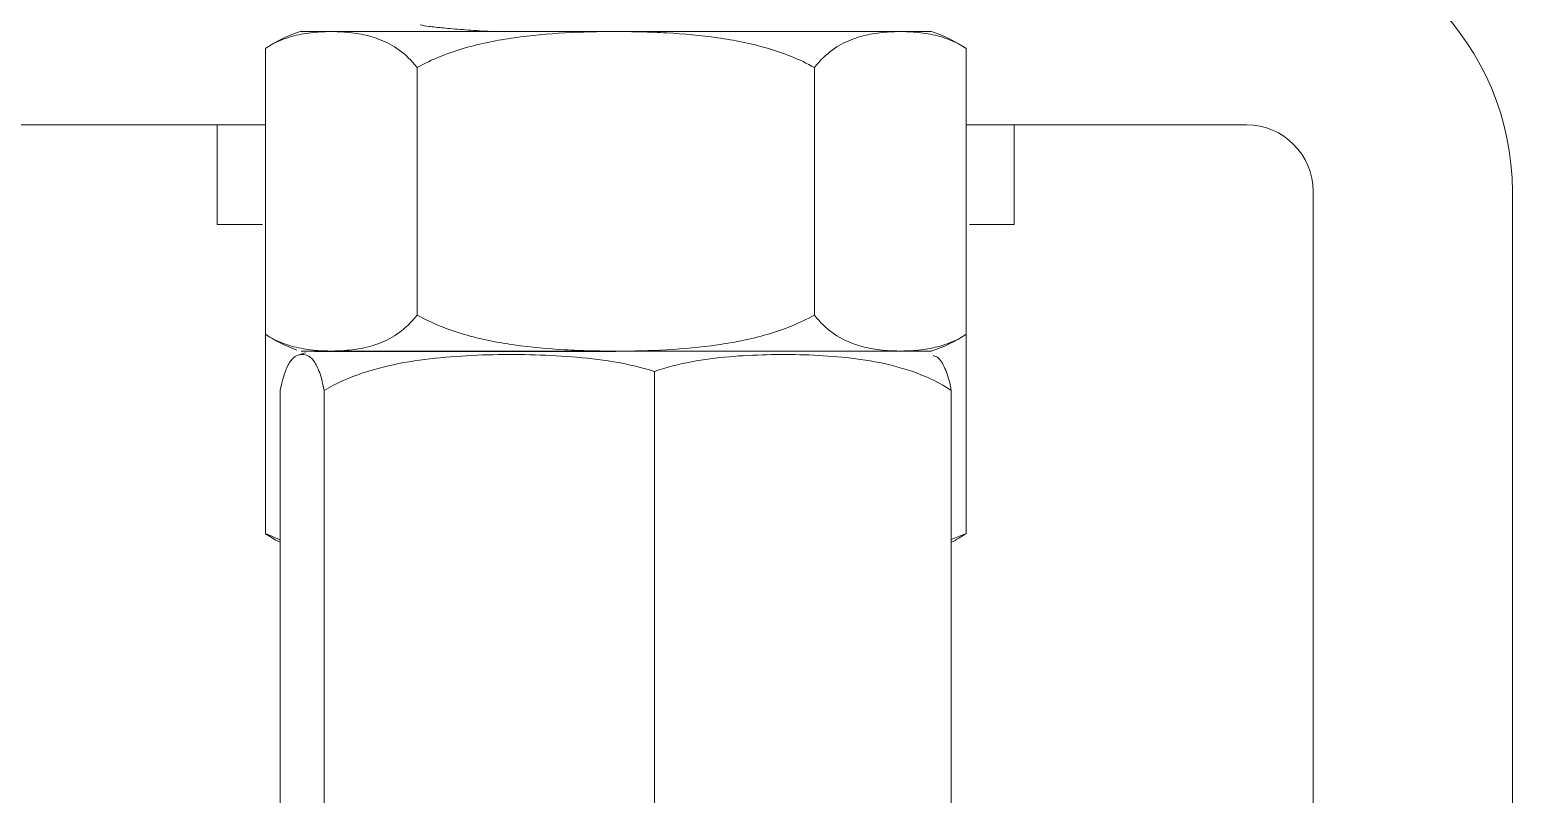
# Model space of a CAD drawing. Extents: x -976302 to -776254, y 5665 to 231437.
# Drawn here: x -798605.3 to -798380.6, y 81869.3 to 81985.1 of the extents above; entities that cross this region are included whole.
import ezdxf

# ---------------------------------------------------------------- set-up
doc = ezdxf.new("R2010")
doc.units = 0
doc.header["$LTSCALE"] = 1000
doc.header["$MEASUREMENT"] = 0
doc.layers.add('22', color=7, linetype='Continuous')
doc.styles.get("Standard").update_dxf_attribs({"font": 'gbenor.shx', "bigfont": 'gbcbig.shx'})
doc.dimstyles.get("Standard").update_dxf_attribs({"dimscale": 100, "dimtxt": 3.5, "dimasz": 1, "dimexe": 2.5, "dimexo": 3, "dimgap": 1.5, "dimtad": 1, "dimdec": 0, "dimzin": 0, "dimdsep": 46, "dimtxsty": 'Standard', "dimblk": 'ARCHTICK', "dimcen": 0.09, "dimadec": 0, "dimazin": 0, "dimtfac": 1, "dimtdec": 0, "dimtix": 1, "dimtmove": 2, "dimatfit": 3, "dimfxl": 1, "dimtolj": 1, "dimtzin": 0, "dimarcsym": 0})

# ---------------------------------------------------------------- blocks, each defined once
blk = doc.blocks.new('*U19')
at = {"color": 7, "linetype": 'Continuous', "lineweight": 15}
for p, q in [((-15787.376, -17337.032), (-15787.376, -17337.032)), ((-15797.849, -17346.075), (-15797.849, -17337.537)), ((-15776.903, -17346.075), (-15776.903, -17337.537)), ((-15793.316, -17345.503), (-15793.316, -17338.108)), ((-15781.436, -17345.503), (-15781.436, -17338.108)), ((-15806.238, -17339.822), (-15797.849, -17339.822)), ((-15799.289, -17339.822), (-15799.289, -17342.801)), ((-15776.903, -17339.822), (-15768.514, -17339.822)), ((-15775.463, -17342.801), (-15775.463, -17339.822)), ((-15814.18, -17341.808), (-15814.18, -17378.327)), ((-15808.223, -17378.327), (-15808.223, -17341.808)), ((-15797.949, -17342.801), (-15799.289, -17342.801)), ((-15775.463, -17342.801), (-15776.813, -17342.801)), ((-15797.849, -17352.033), (-15797.849, -17343.495)), ((-15776.903, -17352.033), (-15776.903, -17343.495)), ((-15787.38, -17346.58), (-15787.377, -17346.58)), ((-15788.536, -17383.221), (-15788.536, -17347.185)), ((-15797.407, -17383.221), (-15797.407, -17347.756)), ((-15778.659, -17383.221), (-15778.659, -17347.756)), ((-15777.346, -17383.221), (-15777.346, -17347.756)), ((-15797.849, -17352.033), (-15797.407, -17352.21)), ((-15777.346, -17352.22), (-15776.903, -17352.033))]:
    blk.add_line(p, q, dxfattribs=at)
for centre, radius, start, end in [((-15806.238, -17341.808), 7.942, 90, 180), ((-15795.581, -17340.887), 4.046, 107.2683, 124.0724), ((-15779.171, -17340.887), 4.046, 55.9001, 72.7587), ((-15806.238, -17341.808), 1.985, 90, 180), ((-15795.581, -17342.725), 4.046, 235.9001, 252.4112), ((-15779.171, -17342.725), 4.046, 289.1103, 304.0727), ((-15779.171, -17350.535), 4.046, 71.3764, 74.8531), ((-15795.581, -17348.683), 4.046, 235.924, 243.1748), ((-15779.171, -17348.683), 4.046, 297.2238, 304.036)]:
    blk.add_arc(centre, radius, start, end, dxfattribs=at)
for points, knots in [([(-15797.849, -17337.537), (-15797.662, -17337.41), (-15797.474, -17337.319), (-15797.095, -17337.181), (-15796.904, -17337.134), (-15796.522, -17337.068), (-15796.33, -17337.049), (-15795.945, -17337.031), (-15795.752, -17337.032), (-15795.367, -17337.055), (-15795.175, -17337.077), (-15794.792, -17337.151), (-15794.601, -17337.203), (-15794.222, -17337.353), (-15794.032, -17337.452), (-15793.664, -17337.72), (-15793.486, -17337.888), (-15793.316, -17338.108)], [0, 0, 0, 0, 0.125, 0.125, 0.25, 0.25, 0.375, 0.375, 0.5, 0.5, 0.625, 0.625, 0.75, 0.75, 0.875, 0.875, 1, 1, 1, 1]), ([(-15787.376, -17337.032), (-15787.393, -17337.032), (-15787.932, -17337.032), (-15789.01, -17337.032), (-15790.546, -17337.032), (-15792.007, -17337.032), (-15793.324, -17337.032), (-15794.483, -17337.032), (-15795.429, -17337.032), (-15796.16, -17337.032), (-15796.616, -17337.032), (-15796.823, -17337.032), (-15796.787, -17337.032), (-15796.779, -17337.032)], [0, 0, 0, 0, 0.003434, 0.109279, 0.218194, 0.324038, 0.432953, 0.538797, 0.647712, 0.753557, 0.862471, 0.968316, 1, 1, 1, 1]), ([(-15793.316, -17338.108), (-15792.869, -17337.857), (-15792.395, -17337.672), (-15791.422, -17337.389), (-15790.918, -17337.289), (-15789.912, -17337.146), (-15789.407, -17337.101), (-15788.647, -17337.058), (-15788.393, -17337.048), (-15787.885, -17337.035), (-15787.632, -17337.032), (-15787.376, -17337.032)], [0, 0, 0, 0, 0.25, 0.25, 0.5, 0.5, 0.75, 0.75, 0.875, 0.875, 1, 1, 1, 1]), ([(-15787.376, -17337.032), (-15786.867, -17337.032), (-15786.36, -17337.044), (-15785.348, -17337.101), (-15784.843, -17337.146), (-15783.839, -17337.288), (-15783.336, -17337.387), (-15782.603, -17337.601), (-15782.362, -17337.682), (-15781.89, -17337.874), (-15781.657, -17337.984), (-15781.436, -17338.108)], [0, 0, 0, 0, 0.25, 0.25, 0.5, 0.5, 0.75, 0.75, 0.875, 0.875, 1, 1, 1, 1]), ([(-15777.974, -17337.032), (-15777.966, -17337.032), (-15777.934, -17337.032), (-15778.151, -17337.032), (-15778.625, -17337.032), (-15779.361, -17337.032), (-15780.327, -17337.032), (-15781.485, -17337.032), (-15782.821, -17337.032), (-15784.747, -17337.032), (-15786.331, -17337.032), (-15787.376, -17337.032)], [0, 0, 0, 0, 0.035467, 0.144465, 0.250391, 0.359389, 0.465316, 0.574314, 0.68024, 0.789238, 1, 1, 1, 1]), ([(-15783.689, -17337.032), (-15783.63, -17337.028), (-15783.292, -17337.01), (-15782.787, -17336.975), (-15782.201, -17336.925), (-15781.764, -17336.878), (-15781.605, -17336.849), (-15781.527, -17336.835)], [0, 0, 0, 0, 0.0506545, 0.2913909, 0.5253177, 0.7660247, 1, 1, 1, 1]), ([(-15783.689, -17337.032), (-15783.63, -17337.028), (-15783.292, -17337.01), (-15782.787, -17336.975), (-15782.201, -17336.925), (-15781.764, -17336.878), (-15781.605, -17336.849), (-15781.527, -17336.835)], [0, 0, 0, 0, 0.0506545, 0.2913909, 0.5253177, 0.7660247, 1, 1, 1, 1]), ([(-15781.436, -17338.108), (-15781.266, -17337.887), (-15781.087, -17337.719), (-15780.718, -17337.451), (-15780.527, -17337.351), (-15780.147, -17337.201), (-15779.956, -17337.15), (-15779.575, -17337.077), (-15779.384, -17337.055), (-15779.001, -17337.032), (-15778.809, -17337.031), (-15778.426, -17337.049), (-15778.234, -17337.068), (-15777.85, -17337.134), (-15777.658, -17337.181), (-15777.277, -17337.32), (-15777.089, -17337.411), (-15776.903, -17337.537)], [0, 0, 0, 0, 0.125, 0.125, 0.25, 0.25, 0.375, 0.375, 0.5, 0.5, 0.625, 0.625, 0.75, 0.75, 0.875, 0.875, 1, 1, 1, 1]), ([(-15793.316, -17345.503), (-15793.486, -17345.725), (-15793.665, -17345.893), (-15794.034, -17346.161), (-15794.225, -17346.261), (-15794.605, -17346.41), (-15794.796, -17346.462), (-15795.178, -17346.535), (-15795.369, -17346.556), (-15795.751, -17346.579), (-15795.943, -17346.58), (-15796.326, -17346.563), (-15796.518, -17346.544), (-15796.902, -17346.478), (-15797.095, -17346.43), (-15797.475, -17346.292), (-15797.664, -17346.2), (-15797.849, -17346.075)], [0, 0, 0, 0, 0.125, 0.125, 0.25, 0.25, 0.375, 0.375, 0.5, 0.5, 0.625, 0.625, 0.75, 0.75, 0.875, 0.875, 1, 1, 1, 1]), ([(-15787.38, -17346.58), (-15787.888, -17346.58), (-15788.395, -17346.567), (-15789.407, -17346.51), (-15789.911, -17346.466), (-15790.914, -17346.323), (-15791.417, -17346.224), (-15792.15, -17346.011), (-15792.391, -17345.929), (-15792.863, -17345.738), (-15793.095, -17345.628), (-15793.316, -17345.503)], [0, 0, 0, 0, 0.25, 0.25, 0.5, 0.5, 0.75, 0.75, 0.875, 0.875, 1, 1, 1, 1]), ([(-15781.436, -17345.503), (-15781.883, -17345.755), (-15782.357, -17345.939), (-15783.331, -17346.223), (-15783.834, -17346.323), (-15784.841, -17346.466), (-15785.346, -17346.51), (-15786.107, -17346.553), (-15786.36, -17346.563), (-15786.868, -17346.577), (-15787.122, -17346.58), (-15787.377, -17346.58)], [0, 0, 0, 0, 0.25, 0.25, 0.5, 0.5, 0.75, 0.75, 0.875, 0.875, 1, 1, 1, 1]), ([(-15776.903, -17346.075), (-15777.09, -17346.201), (-15777.279, -17346.292), (-15777.658, -17346.43), (-15777.848, -17346.477), (-15778.231, -17346.543), (-15778.422, -17346.563), (-15778.807, -17346.58), (-15779, -17346.579), (-15779.385, -17346.556), (-15779.577, -17346.534), (-15779.96, -17346.461), (-15780.151, -17346.409), (-15780.53, -17346.259), (-15780.72, -17346.16), (-15781.088, -17345.891), (-15781.267, -17345.724), (-15781.436, -17345.503)], [0, 0, 0, 0, 0.125, 0.125, 0.25, 0.25, 0.375, 0.375, 0.5, 0.5, 0.625, 0.625, 0.75, 0.75, 0.875, 0.875, 1, 1, 1, 1]), ([(-15797.407, -17347.756), (-15797.074, -17347.535), (-15796.723, -17347.367), (-15796.002, -17347.098), (-15795.628, -17346.999), (-15794.884, -17346.849), (-15794.511, -17346.798), (-15793.764, -17346.725), (-15793.39, -17346.703), (-15792.642, -17346.68), (-15792.267, -17346.679), (-15791.517, -17346.697), (-15791.141, -17346.715), (-15790.39, -17346.781), (-15790.013, -17346.829), (-15789.268, -17346.968), (-15788.899, -17347.059), (-15788.536, -17347.185)], [0, 0, 0, 0, 0.125, 0.125, 0.25, 0.25, 0.375, 0.375, 0.5, 0.5, 0.625, 0.625, 0.75, 0.75, 0.875, 0.875, 1, 1, 1, 1]), ([(-15796.866, -17346.718), (-15796.901, -17346.726), (-15797.012, -17346.75), (-15797.183, -17346.972), (-15797.328, -17347.375), (-15797.395, -17347.696), (-15797.407, -17347.756)], [0, 0, 0, 0, 0.191431, 0.595403, 0.924386, 1, 1, 1, 1]), ([(-15796.803, -17346.58), (-15796.804, -17346.58), (-15796.849, -17346.58), (-15796.69, -17346.58), (-15796.311, -17346.58), (-15795.642, -17346.58), (-15794.753, -17346.58), (-15793.644, -17346.58), (-15792.368, -17346.58), (-15790.939, -17346.58), (-15789.599, -17346.58), (-15788.398, -17346.58), (-15787.721, -17346.58), (-15787.38, -17346.58)], [0, 0, 0, 0, 0.003462, 0.1093284, 0.2182649, 0.3241313, 0.4330678, 0.5389342, 0.6478707, 0.7537371, 0.8626737, 0.9309373, 1, 1, 1, 1]), ([(-15788.536, -17347.185), (-15788.128, -17347.058), (-15787.717, -17346.967), (-15786.891, -17346.829), (-15786.476, -17346.782), (-15785.643, -17346.716), (-15785.225, -17346.697), (-15784.387, -17346.679), (-15783.967, -17346.68), (-15783.127, -17346.703), (-15782.708, -17346.725), (-15781.874, -17346.799), (-15781.458, -17346.85), (-15780.632, -17347), (-15780.218, -17347.1), (-15779.417, -17347.368), (-15779.028, -17347.536), (-15778.659, -17347.757)], [0, 0, 0, 0, 0.125, 0.125, 0.25, 0.25, 0.375, 0.375, 0.5, 0.5, 0.625, 0.625, 0.75, 0.75, 0.875, 0.875, 1, 1, 1, 1]), ([(-15778.406, -17346.589), (-15778.384, -17346.589), (-15778.319, -17346.589), (-15779.334, -17346.589), (-15781.259, -17346.589), (-15783.917, -17346.589), (-15786.096, -17346.589), (-15787.243, -17346.589), (-15787.379, -17346.589)], [0, 0, 0, 0, 0.112371, 0.32705, 0.54173, 0.756409, 0.971088, 1, 1, 1, 1]), ([(-15787.377, -17346.58), (-15787.187, -17346.58), (-15786.804, -17346.58), (-15785.373, -17346.58), (-15783.637, -17346.58), (-15781.82, -17346.58), (-15780.614, -17346.58), (-15779.592, -17346.58), (-15778.796, -17346.58), (-15778.249, -17346.58), (-15777.965, -17346.58), (-15777.973, -17346.58), (-15777.976, -17346.58)], [0, 0, 0, 0, 0.038687, 0.077518, 0.291667, 0.397587, 0.50658, 0.6125, 0.721492, 0.827413, 0.936405, 1, 1, 1, 1]), ([(-15778.661, -17347.755), (-15778.611, -17347.502), (-15778.558, -17347.318), (-15778.477, -17347.104), (-15778.449, -17347.044), (-15778.394, -17346.941), (-15778.366, -17346.899), (-15778.283, -17346.792), (-15778.227, -17346.748), (-15778.115, -17346.692), (-15778.059, -17346.679), (-15777.947, -17346.679), (-15777.891, -17346.692), (-15777.779, -17346.748), (-15777.723, -17346.793), (-15777.612, -17346.936), (-15777.557, -17347.034), (-15777.449, -17347.316), (-15777.396, -17347.503), (-15777.346, -17347.755)], [0, 0, 0, 0, 0.125, 0.125, 0.1875, 0.1875, 0.25, 0.25, 0.375, 0.375, 0.5, 0.5, 0.625, 0.625, 0.75, 0.75, 0.875, 0.875, 1, 1, 1, 1])]:
    blk.add_open_spline(points, degree=3, knots=knots, dxfattribs=at)
blk = doc.blocks.new('_ArchTick')
at = {"color": 0, "linetype": 'ByBlock', "const_width": 0.4}
blk.add_lwpolyline([(-0.5, -0.5), (0.5, 0.5)], dxfattribs=at)

msp = doc.modelspace()

# ---------------------------------------------------------------- block references
at = {"xscale": -5.068799998611212, "yscale": 5.068799999542534, "zscale": 5.068800000000002}
msp.add_blockref('*U19', (-878539.54, 169862.78), dxfattribs=at)
msp.add_blockref('*U19', (-878539.54, 169862.78), dxfattribs=at)

# ---------------------------------------------------------------- leaders
at = {"layer": '22'}
msp.add_leader([(-798578.92, 81815.81), (-799411.53, 82557.39)], dimstyle='Standard', override={"dimgap": 100, "dimtad": 0}, dxfattribs=at)

doc.saveas('drawing.dxf')
